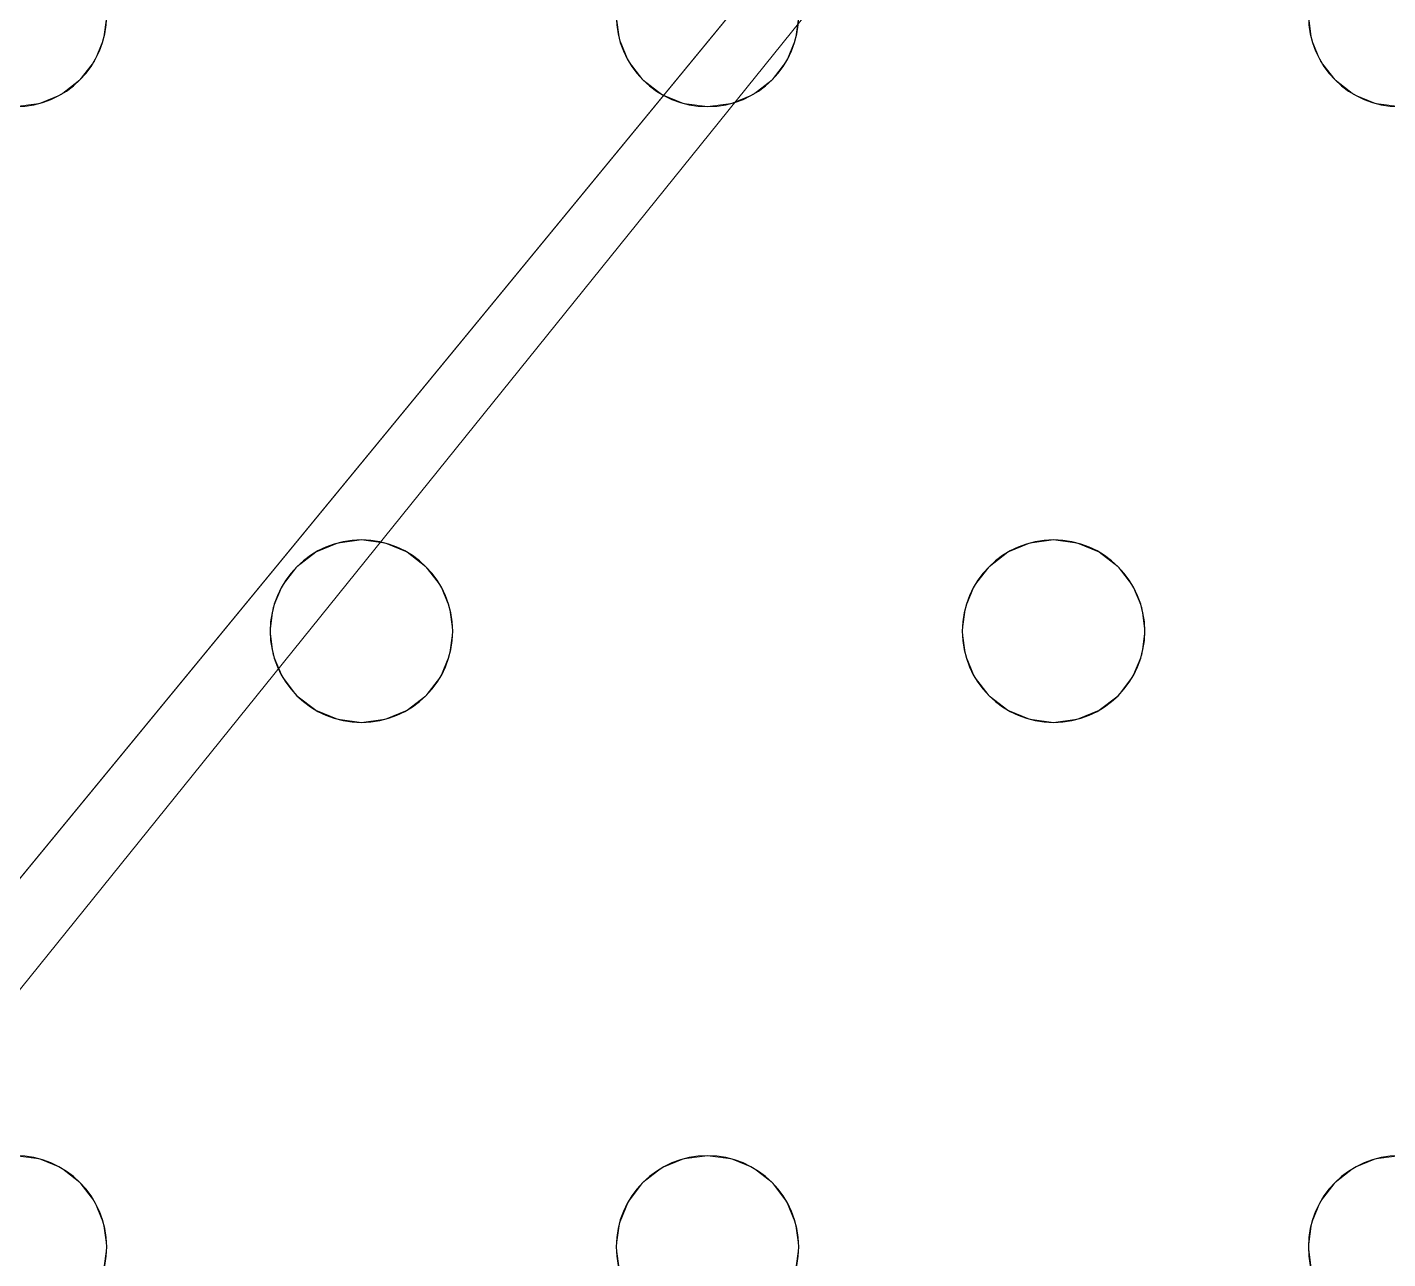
# Model space of a CAD drawing. Header units: millimetres. Extents: x -1 to 1201, y -701 to 1.
# Drawn here: x 1000 to 1059.6, y -260.5 to -206.5 of the extents above; entities that cross this region are included whole.
import ezdxf

# ---------------------------------------------------------------- set-up
doc = ezdxf.new("R2010")
doc.units = ezdxf.units.MM
doc.layers.add('IQ_200_3D', color=1, linetype='Continuous')
doc.layers.add('IQ_204_2D', color=7, linetype='Continuous')

msp = doc.modelspace()

# ---------------------------------------------------------------- linework, layer by layer
at = {"layer": 'IQ_200_3D', "lineweight": 18}
for points, invisible_edges in [([(1003.451, -206, 888), (1003.315, -204.965, 888), (1025.784, -206, 888), (1025.921, -207.035, 888)], 10), ([(1056.118, -206, 890), (1033.648, -204.965, 890), (1033.784, -206, 890), (1056.254, -207.035, 890)], 5), ([(1033.784, -206, 888), (1033.648, -204.965, 888), (1056.118, -206, 888), (1056.254, -207.035, 888)], 10), ([(1003.451, -206, 890), (1003.315, -207.035, 890), (1025.921, -207.035, 890), (1025.784, -206, 890)], 10), ([(1003.315, -207.035, 888), (1003.451, -206, 888), (1025.921, -207.035, 888), (1026.32, -208, 888)], 10), ([(1003.315, -207.035, 890), (1003.451, -206, 890), (1003.451, -206, 888), (1003.315, -207.035, 888)], 8), ([(1025.784, -206, 890), (1025.921, -207.035, 890), (1025.921, -207.035, 888), (1025.784, -206, 888)], 2), ([(1056.254, -207.035, 890), (1033.784, -206, 890), (1033.648, -207.035, 890), (1056.653, -208, 890)], 5), ([(1033.648, -207.035, 888), (1033.784, -206, 888), (1056.254, -207.035, 888), (1056.653, -208, 888)], 10), ([(1033.648, -207.035, 890), (1033.784, -206, 890), (1033.784, -206, 888), (1033.648, -207.035, 888)], 8), ([(1056.118, -206, 890), (1056.254, -207.035, 890), (1056.254, -207.035, 888), (1056.118, -206, 888)], 2), ([(1003.315, -207.035, 890), (1002.915, -208, 890), (1026.32, -208, 890), (1025.921, -207.035, 890)], 10), ([(1002.915, -208, 888), (1003.315, -207.035, 888), (1026.32, -208, 888), (1014.618, -229, 888)], 14), ([(1002.915, -208, 890), (1003.315, -207.035, 890), (1003.315, -207.035, 888), (1002.915, -208, 888)], 10), ([(1025.921, -207.035, 890), (1026.32, -208, 890), (1026.32, -208, 888), (1025.921, -207.035, 888)], 10), ([(1056.653, -208, 890), (1033.648, -207.035, 890), (1033.248, -208, 890), (1044.951, -229, 890)], 13), ([(1033.248, -208, 888), (1033.648, -207.035, 888), (1056.653, -208, 888), (1044.951, -229, 888)], 14), ([(1033.248, -208, 890), (1033.648, -207.035, 890), (1033.648, -207.035, 888), (1033.248, -208, 888)], 10), ([(1056.254, -207.035, 890), (1056.653, -208, 890), (1056.653, -208, 888), (1056.254, -207.035, 888)], 10), ([(1002.915, -208, 890), (1002.279, -208.828, 890), (1014.618, -229, 890), (1026.32, -208, 890)], 14), ([(1014.618, -229, 888), (1013.582, -229.136, 888), (1002.279, -208.828, 888), (1002.915, -208, 888)], 10), ([(1002.279, -208.828, 890), (1002.915, -208, 890), (1002.915, -208, 888), (1002.279, -208.828, 888)], 10), ([(1026.956, -208.828, 890), (1026.32, -208, 890), (1014.618, -229, 890), (1015.653, -229.136, 890)], 10), ([(1014.618, -229, 888), (1026.32, -208, 888), (1026.956, -208.828, 888)], 13), ([(1026.32, -208, 890), (1026.956, -208.828, 890), (1026.956, -208.828, 888), (1026.32, -208, 888)], 10), ([(1044.951, -229, 890), (1033.248, -208, 890), (1032.613, -208.828, 890), (1043.916, -229.136, 890)], 5), ([(1032.613, -208.828, 888), (1033.248, -208, 888), (1044.951, -229, 888), (1043.916, -229.136, 888)], 10), ([(1032.613, -208.828, 890), (1033.248, -208, 890), (1033.248, -208, 888), (1032.613, -208.828, 888)], 10), ([(1057.289, -208.828, 890), (1056.653, -208, 890), (1044.951, -229, 890), (1045.986, -229.136, 890)], 10), ([(1057.289, -208.828, 888), (1044.951, -229, 888), (1056.653, -208, 888)], 3), ([(1056.653, -208, 890), (1057.289, -208.828, 890), (1057.289, -208.828, 888), (1056.653, -208, 888)], 10), ([(1002.279, -208.828, 890), (1001.451, -209.464, 890), (1013.582, -229.136, 890), (1014.618, -229, 890)], 10), ([(1013.582, -229.136, 888), (1012.618, -229.536, 888), (1001.451, -209.464, 888), (1002.279, -208.828, 888)], 10), ([(1001.451, -209.464, 890), (1002.279, -208.828, 890), (1002.279, -208.828, 888), (1001.451, -209.464, 888)], 10), ([(1015.653, -229.136, 888), (1014.618, -229, 888), (1026.956, -208.828, 888), (1027.784, -209.464, 888)], 10), ([(1027.784, -209.464, 890), (1026.956, -208.828, 890), (1015.653, -229.136, 890), (1016.618, -229.536, 890)], 10), ([(1026.956, -208.828, 890), (1027.784, -209.464, 890), (1027.784, -209.464, 888), (1026.956, -208.828, 888)], 10), ([(1043.916, -229.136, 890), (1032.613, -208.828, 890), (1031.784, -209.464, 890), (1042.951, -229.536, 890)], 5), ([(1031.784, -209.464, 888), (1032.613, -208.828, 888), (1043.916, -229.136, 888), (1042.951, -229.536, 888)], 10), ([(1031.784, -209.464, 890), (1032.613, -208.828, 890), (1032.613, -208.828, 888), (1031.784, -209.464, 888)], 10), ([(1045.986, -229.136, 888), (1044.951, -229, 888), (1057.289, -208.828, 888), (1058.118, -209.464, 888)], 10), ([(1058.118, -209.464, 890), (1057.289, -208.828, 890), (1045.986, -229.136, 890), (1046.951, -229.536, 890)], 10), ([(1057.289, -208.828, 890), (1058.118, -209.464, 890), (1058.118, -209.464, 888), (1057.289, -208.828, 888)], 10), ([(1011.789, -230.172, 890), (1000.486, -209.864, 890), (999.451, -210, 890), (1011.153, -231, 890)], 5), ([(1011.789, -230.172, 888), (1011.153, -231, 888), (999.451, -210, 888), (1000.486, -209.864, 888)], 10), ([(1000.486, -209.864, 888), (999.451, -210, 888), (999.451, -210, 890), (1000.486, -209.864, 890)], 10), ([(1000.486, -209.864, 890), (1011.789, -230.172, 890), (1012.618, -229.536, 890), (1001.451, -209.464, 890)], 5), ([(1012.618, -229.536, 888), (1011.789, -230.172, 888), (1000.486, -209.864, 888), (1001.451, -209.464, 888)], 10), ([(1000.486, -209.864, 890), (1001.451, -209.464, 890), (1001.451, -209.464, 888), (1000.486, -209.864, 888)], 10), ([(1001.451, -209.464, 890), (1012.618, -229.536, 890), (1013.582, -229.136, 890)], 13), ([(1016.618, -229.536, 888), (1015.653, -229.136, 888), (1027.784, -209.464, 888), (1028.749, -209.864, 888)], 10), ([(1028.749, -209.864, 890), (1027.784, -209.464, 890), (1016.618, -229.536, 890), (1017.446, -230.172, 890)], 10), ([(1028.749, -209.864, 888), (1029.784, -210, 888), (1017.446, -230.172, 888), (1016.618, -229.536, 888)], 10), ([(1029.784, -210, 890), (1028.749, -209.864, 890), (1017.446, -230.172, 890), (1018.082, -231, 890)], 10), ([(1027.784, -209.464, 890), (1028.749, -209.864, 890), (1028.749, -209.864, 888), (1027.784, -209.464, 888)], 10), ([(1029.784, -210, 888), (1028.749, -209.864, 888), (1028.749, -209.864, 890), (1029.784, -210, 890)], 10), ([(1030.819, -209.864, 890), (1029.784, -210, 890), (1042.123, -230.172, 890), (1042.951, -229.536, 890)], 10), ([(1029.784, -210, 888), (1030.819, -209.864, 888), (1042.123, -230.172, 888), (1041.487, -231, 888)], 10), ([(1030.819, -209.864, 888), (1029.784, -210, 888), (1029.784, -210, 890), (1030.819, -209.864, 890)], 10), ([(1031.784, -209.464, 890), (1030.819, -209.864, 890), (1042.951, -229.536, 890)], 14), ([(1030.819, -209.864, 888), (1031.784, -209.464, 888), (1042.951, -229.536, 888), (1042.123, -230.172, 888)], 10), ([(1030.819, -209.864, 890), (1031.784, -209.464, 890), (1031.784, -209.464, 888), (1030.819, -209.864, 888)], 10), ([(1046.951, -229.536, 888), (1045.986, -229.136, 888), (1058.118, -209.464, 888), (1059.082, -209.864, 888)], 10), ([(1059.082, -209.864, 890), (1058.118, -209.464, 890), (1046.951, -229.536, 890), (1047.779, -230.172, 890)], 10), ([(1059.082, -209.864, 888), (1060.118, -210, 888), (1047.779, -230.172, 888), (1046.951, -229.536, 888)], 10), ([(1060.118, -210, 890), (1059.082, -209.864, 890), (1047.779, -230.172, 890), (1048.415, -231, 890)], 10), ([(1058.118, -209.464, 890), (1059.082, -209.864, 890), (1059.082, -209.864, 888), (1058.118, -209.464, 888)], 10), ([(1060.118, -210, 888), (1059.082, -209.864, 888), (1059.082, -209.864, 890), (1060.118, -210, 890)], 10), ([(999.451, -210, 888), (1011.153, -231, 888), (987.748, -231, 888), (987.113, -230.172, 888)], 11), ([(987.748, -231, 890), (988.148, -231.965, 890), (1011.153, -231, 890), (999.451, -210, 890)], 14), ([(1018.082, -231, 888), (1017.446, -230.172, 888), (1029.784, -210, 888), (1041.487, -231, 888)], 14), ([(1041.487, -231, 890), (1029.784, -210, 890), (1018.082, -231, 890), (1018.481, -231.965, 890)], 11), ([(1041.487, -231, 890), (1042.123, -230.172, 890), (1029.784, -210, 890)], 14), ([(1048.415, -231, 888), (1047.779, -230.172, 888), (1060.118, -210, 888), (1071.82, -231, 888)], 14), ([(1071.82, -231, 890), (1060.118, -210, 890), (1048.415, -231, 890), (1048.815, -231.965, 890)], 11), ([(1012.618, -229.536, 890), (1011.789, -230.172, 890), (1011.789, -230.172, 888), (1012.618, -229.536, 888)], 10), ([(1013.582, -229.136, 890), (1012.618, -229.536, 890), (1012.618, -229.536, 888), (1013.582, -229.136, 888)], 10), ([(1013.582, -229.136, 888), (1014.618, -229, 888), (1014.618, -229, 890), (1013.582, -229.136, 890)], 10), ([(1014.618, -229, 888), (1015.653, -229.136, 888), (1015.653, -229.136, 890), (1014.618, -229, 890)], 10), ([(1016.618, -229.536, 890), (1015.653, -229.136, 890), (1015.653, -229.136, 888), (1016.618, -229.536, 888)], 10), ([(1017.446, -230.172, 890), (1016.618, -229.536, 890), (1016.618, -229.536, 888), (1017.446, -230.172, 888)], 10), ([(1042.951, -229.536, 890), (1042.123, -230.172, 890), (1042.123, -230.172, 888), (1042.951, -229.536, 888)], 10), ([(1043.916, -229.136, 890), (1042.951, -229.536, 890), (1042.951, -229.536, 888), (1043.916, -229.136, 888)], 10), ([(1043.916, -229.136, 888), (1044.951, -229, 888), (1044.951, -229, 890), (1043.916, -229.136, 890)], 10), ([(1044.951, -229, 888), (1045.986, -229.136, 888), (1045.986, -229.136, 890), (1044.951, -229, 890)], 10), ([(1046.951, -229.536, 890), (1045.986, -229.136, 890), (1045.986, -229.136, 888), (1046.951, -229.536, 888)], 10), ([(1047.779, -230.172, 890), (1046.951, -229.536, 890), (1046.951, -229.536, 888), (1047.779, -230.172, 888)], 10), ([(1011.789, -230.172, 890), (1011.153, -231, 890), (1011.153, -231, 888), (1011.789, -230.172, 888)], 10), ([(1018.082, -231, 890), (1017.446, -230.172, 890), (1017.446, -230.172, 888), (1018.082, -231, 888)], 10), ([(1042.123, -230.172, 890), (1041.487, -231, 890), (1041.487, -231, 888), (1042.123, -230.172, 888)], 10), ([(1048.415, -231, 890), (1047.779, -230.172, 890), (1047.779, -230.172, 888), (1048.415, -231, 888)], 10), ([(1011.153, -231, 888), (1010.754, -231.965, 888), (988.148, -231.965, 888), (987.748, -231, 888)], 10), ([(988.148, -231.965, 890), (988.284, -233, 890), (1010.754, -231.965, 890), (1011.153, -231, 890)], 10), ([(1011.153, -231, 890), (1010.754, -231.965, 890), (1010.754, -231.965, 888), (1011.153, -231, 888)], 10), ([(1018.481, -231.965, 888), (1018.082, -231, 888), (1041.487, -231, 888), (1041.087, -231.965, 888)], 10), ([(1018.481, -231.965, 890), (1018.082, -231, 890), (1018.082, -231, 888), (1018.481, -231.965, 888)], 10), ([(1018.481, -231.965, 890), (1041.087, -231.965, 890), (1041.487, -231, 890)], 13), ([(1041.487, -231, 890), (1041.087, -231.965, 890), (1041.087, -231.965, 888), (1041.487, -231, 888)], 10), ([(1048.815, -231.965, 888), (1048.415, -231, 888), (1071.82, -231, 888), (1071.421, -231.965, 888)], 10), ([(1048.815, -231.965, 890), (1048.415, -231, 890), (1048.415, -231, 888), (1048.815, -231.965, 888)], 10), ([(1071.82, -231, 890), (1048.815, -231.965, 890), (1071.421, -231.965, 890)], 3), ([(1010.754, -231.965, 888), (1010.618, -233, 888), (988.284, -233, 888), (988.148, -231.965, 888)], 10), ([(1010.754, -231.965, 890), (988.284, -233, 890), (1010.618, -233, 890)], 3), ([(1010.754, -231.965, 890), (1010.618, -233, 890), (1010.618, -233, 888), (1010.754, -231.965, 888)], 8), ([(1018.618, -233, 890), (1040.951, -233, 890), (1041.087, -231.965, 890), (1018.481, -231.965, 890)], 5), ([(1041.087, -231.965, 888), (1040.951, -233, 888), (1018.618, -233, 888), (1018.481, -231.965, 888)], 10), ([(1018.618, -233, 890), (1018.481, -231.965, 890), (1018.481, -231.965, 888), (1018.618, -233, 888)], 2), ([(1041.087, -231.965, 890), (1040.951, -233, 890), (1040.951, -233, 888), (1041.087, -231.965, 888)], 8), ([(1071.421, -231.965, 890), (1048.815, -231.965, 890), (1048.951, -233, 890), (1071.284, -233, 890)], 5), ([(1048.951, -233, 888), (1048.815, -231.965, 888), (1071.421, -231.965, 888), (1071.284, -233, 888)], 10), ([(1048.951, -233, 890), (1048.815, -231.965, 890), (1048.815, -231.965, 888), (1048.951, -233, 888)], 2), ([(988.284, -233, 890), (988.148, -234.035, 890), (1010.754, -234.035, 890), (1010.618, -233, 890)], 10), ([(988.284, -233, 888), (1010.618, -233, 888), (1010.754, -234.035, 888), (988.148, -234.035, 888)], 5), ([(1010.618, -233, 890), (1010.754, -234.035, 890), (1010.754, -234.035, 888), (1010.618, -233, 888)], 2), ([(1041.087, -234.035, 890), (1040.951, -233, 890), (1018.618, -233, 890), (1018.481, -234.035, 890)], 10), ([(1018.618, -233, 888), (1040.951, -233, 888), (1041.087, -234.035, 888), (1018.481, -234.035, 888)], 5), ([(1018.481, -234.035, 890), (1018.618, -233, 890), (1018.618, -233, 888), (1018.481, -234.035, 888)], 8), ([(1040.951, -233, 890), (1041.087, -234.035, 890), (1041.087, -234.035, 888), (1040.951, -233, 888)], 2), ([(1048.951, -233, 890), (1048.815, -234.035, 890), (1071.421, -234.035, 890), (1071.284, -233, 890)], 10), ([(1071.421, -234.035, 888), (1048.815, -234.035, 888), (1048.951, -233, 888), (1071.284, -233, 888)], 5), ([(1048.815, -234.035, 890), (1048.951, -233, 890), (1048.951, -233, 888), (1048.815, -234.035, 888)], 8), ([(1011.153, -235, 890), (1010.754, -234.035, 890), (988.148, -234.035, 890), (987.748, -235, 890)], 10), ([(1011.153, -235, 888), (987.748, -235, 888), (988.148, -234.035, 888), (1010.754, -234.035, 888)], 5), ([(1010.754, -234.035, 890), (1011.153, -235, 890), (1011.153, -235, 888), (1010.754, -234.035, 888)], 10), ([(1041.487, -235, 890), (1041.087, -234.035, 890), (1018.481, -234.035, 890), (1018.082, -235, 890)], 10), ([(1041.487, -235, 888), (1029.784, -256, 888), (1018.082, -235, 888), (1018.481, -234.035, 888)], 11), ([(1018.082, -235, 890), (1018.481, -234.035, 890), (1018.481, -234.035, 888), (1018.082, -235, 888)], 10), ([(1041.087, -234.035, 888), (1041.487, -235, 888), (1018.481, -234.035, 888)], 14), ([(1041.087, -234.035, 890), (1041.487, -235, 890), (1041.487, -235, 888), (1041.087, -234.035, 888)], 10), ([(1071.82, -235, 890), (1071.421, -234.035, 890), (1048.815, -234.035, 890), (1048.415, -235, 890)], 10), ([(1071.82, -235, 888), (1048.415, -235, 888), (1048.815, -234.035, 888), (1071.421, -234.035, 888)], 5), ([(1048.415, -235, 890), (1048.815, -234.035, 890), (1048.815, -234.035, 888), (1048.415, -235, 888)], 10), ([(987.748, -235, 890), (987.113, -235.828, 890), (999.451, -256, 890), (1011.153, -235, 890)], 14), ([(999.451, -256, 888), (987.748, -235, 888), (1011.153, -235, 888), (1011.789, -235.828, 888)], 11), ([(999.451, -256, 890), (1000.486, -256.136, 890), (1011.789, -235.828, 890), (1011.153, -235, 890)], 10), ([(1011.153, -235, 890), (1011.789, -235.828, 890), (1011.789, -235.828, 888), (1011.153, -235, 888)], 10), ([(1018.082, -235, 890), (1017.446, -235.828, 890), (1029.784, -256, 890), (1041.487, -235, 890)], 14), ([(1029.784, -256, 888), (1028.749, -256.136, 888), (1017.446, -235.828, 888), (1018.082, -235, 888)], 10), ([(1017.446, -235.828, 890), (1018.082, -235, 890), (1018.082, -235, 888), (1017.446, -235.828, 888)], 10), ([(1029.784, -256, 890), (1030.819, -256.136, 890), (1042.123, -235.828, 890), (1041.487, -235, 890)], 10), ([(1041.487, -235, 888), (1042.123, -235.828, 888), (1029.784, -256, 888)], 14), ([(1041.487, -235, 890), (1042.123, -235.828, 890), (1042.123, -235.828, 888), (1041.487, -235, 888)], 10), ([(1060.118, -256, 890), (1048.415, -235, 890), (1047.779, -235.828, 890), (1059.082, -256.136, 890)], 5), ([(1060.118, -256, 888), (1059.082, -256.136, 888), (1047.779, -235.828, 888), (1048.415, -235, 888)], 10), ([(1047.779, -235.828, 890), (1048.415, -235, 890), (1048.415, -235, 888), (1047.779, -235.828, 888)], 10), ([(1071.82, -235, 890), (1048.415, -235, 890), (1060.118, -256, 890), (1072.456, -235.828, 890)], 7), ([(1060.118, -256, 888), (1048.415, -235, 888), (1071.82, -235, 888), (1072.456, -235.828, 888)], 11), ([(1011.789, -235.828, 888), (1000.486, -256.136, 888), (999.451, -256, 888)], 13), ([(1000.486, -256.136, 890), (1012.618, -236.464, 890), (1011.789, -235.828, 890)], 13), ([(1012.618, -236.464, 888), (1001.451, -256.536, 888), (1000.486, -256.136, 888), (1011.789, -235.828, 888)], 5), ([(1011.789, -235.828, 890), (1012.618, -236.464, 890), (1012.618, -236.464, 888), (1011.789, -235.828, 888)], 10), ([(1017.446, -235.828, 890), (1016.618, -236.464, 890), (1028.749, -256.136, 890), (1029.784, -256, 890)], 10), ([(1028.749, -256.136, 888), (1027.784, -256.536, 888), (1016.618, -236.464, 888), (1017.446, -235.828, 888)], 10), ([(1016.618, -236.464, 890), (1017.446, -235.828, 890), (1017.446, -235.828, 888), (1016.618, -236.464, 888)], 10), ([(1030.819, -256.136, 888), (1029.784, -256, 888), (1042.123, -235.828, 888), (1042.951, -236.464, 888)], 10), ([(1030.819, -256.136, 890), (1031.784, -256.536, 890), (1042.951, -236.464, 890), (1042.123, -235.828, 890)], 10), ([(1042.123, -235.828, 890), (1042.951, -236.464, 890), (1042.951, -236.464, 888), (1042.123, -235.828, 888)], 10), ([(1059.082, -256.136, 890), (1047.779, -235.828, 890), (1046.951, -236.464, 890), (1058.118, -256.536, 890)], 5), ([(1059.082, -256.136, 888), (1058.118, -256.536, 888), (1046.951, -236.464, 888), (1047.779, -235.828, 888)], 10), ([(1046.951, -236.464, 890), (1047.779, -235.828, 890), (1047.779, -235.828, 888), (1046.951, -236.464, 888)], 10), ([(1012.618, -236.464, 890), (1000.486, -256.136, 890), (1001.451, -256.536, 890), (1013.582, -236.864, 890)], 5), ([(1001.451, -256.536, 888), (1012.618, -236.464, 888), (1013.582, -236.864, 888)], 13), ([(1012.618, -236.464, 890), (1013.582, -236.864, 890), (1013.582, -236.864, 888), (1012.618, -236.464, 888)], 10), ([(1016.618, -236.464, 890), (1015.653, -236.864, 890), (1027.784, -256.536, 890), (1028.749, -256.136, 890)], 10), ([(1027.784, -256.536, 888), (1026.956, -257.172, 888), (1015.653, -236.864, 888), (1016.618, -236.464, 888)], 10), ([(1015.653, -236.864, 890), (1016.618, -236.464, 890), (1016.618, -236.464, 888), (1015.653, -236.864, 888)], 10), ([(1031.784, -256.536, 888), (1030.819, -256.136, 888), (1042.951, -236.464, 888), (1043.916, -236.864, 888)], 10), ([(1031.784, -256.536, 890), (1032.613, -257.172, 890), (1043.916, -236.864, 890), (1042.951, -236.464, 890)], 10), ([(1042.951, -236.464, 890), (1043.916, -236.864, 890), (1043.916, -236.864, 888), (1042.951, -236.464, 888)], 10), ([(1058.118, -256.536, 890), (1046.951, -236.464, 890), (1045.986, -236.864, 890)], 13), ([(1058.118, -256.536, 888), (1057.289, -257.172, 888), (1045.986, -236.864, 888), (1046.951, -236.464, 888)], 10), ([(1045.986, -236.864, 890), (1046.951, -236.464, 890), (1046.951, -236.464, 888), (1045.986, -236.864, 888)], 10), ([(1013.582, -236.864, 890), (1001.451, -256.536, 890), (1002.279, -257.172, 890), (1014.618, -237, 890)], 5), ([(1002.279, -257.172, 888), (1001.451, -256.536, 888), (1013.582, -236.864, 888), (1014.618, -237, 888)], 10), ([(1014.618, -237, 890), (1002.279, -257.172, 890), (1002.915, -258, 890)], 13), ([(1014.618, -237, 888), (1026.32, -258, 888), (1002.915, -258, 888), (1002.279, -257.172, 888)], 11), ([(1002.915, -258, 890), (1003.315, -258.965, 890), (1026.32, -258, 890), (1014.618, -237, 890)], 14), ([(1014.618, -237, 888), (1013.582, -236.864, 888), (1013.582, -236.864, 890), (1014.618, -237, 890)], 10), ([(1026.956, -257.172, 890), (1027.784, -256.536, 890), (1015.653, -236.864, 890), (1014.618, -237, 890)], 10), ([(1026.956, -257.172, 888), (1026.32, -258, 888), (1014.618, -237, 888), (1015.653, -236.864, 888)], 10), ([(1015.653, -236.864, 888), (1014.618, -237, 888), (1014.618, -237, 890), (1015.653, -236.864, 890)], 10), ([(1014.618, -237, 890), (1026.32, -258, 890), (1026.956, -257.172, 890)], 13), ([(1031.784, -256.536, 888), (1043.916, -236.864, 888), (1032.613, -257.172, 888)], 3), ([(1032.613, -257.172, 890), (1033.248, -258, 890), (1044.951, -237, 890), (1043.916, -236.864, 890)], 10), ([(1044.951, -237, 888), (1033.248, -258, 888), (1032.613, -257.172, 888), (1043.916, -236.864, 888)], 5), ([(1056.653, -258, 890), (1057.289, -257.172, 890), (1044.951, -237, 890), (1033.248, -258, 890)], 14), ([(1056.653, -258, 888), (1033.648, -258.965, 888), (1033.248, -258, 888), (1044.951, -237, 888)], 13), ([(1044.951, -237, 888), (1043.916, -236.864, 888), (1043.916, -236.864, 890), (1044.951, -237, 890)], 10), ([(1045.986, -236.864, 890), (1044.951, -237, 890), (1057.289, -257.172, 890), (1058.118, -256.536, 890)], 10), ([(1057.289, -257.172, 888), (1056.653, -258, 888), (1044.951, -237, 888), (1045.986, -236.864, 888)], 10), ([(1045.986, -236.864, 888), (1044.951, -237, 888), (1044.951, -237, 890), (1045.986, -236.864, 890)], 10), ([(999.451, -256, 888), (1000.486, -256.136, 888), (1000.486, -256.136, 890), (999.451, -256, 890)], 10), ([(1001.451, -256.536, 890), (1000.486, -256.136, 890), (1000.486, -256.136, 888), (1001.451, -256.536, 888)], 10), ([(1028.749, -256.136, 890), (1027.784, -256.536, 890), (1027.784, -256.536, 888), (1028.749, -256.136, 888)], 10), ([(1028.749, -256.136, 888), (1029.784, -256, 888), (1029.784, -256, 890), (1028.749, -256.136, 890)], 10), ([(1029.784, -256, 888), (1030.819, -256.136, 888), (1030.819, -256.136, 890), (1029.784, -256, 890)], 10), ([(1031.784, -256.536, 890), (1030.819, -256.136, 890), (1030.819, -256.136, 888), (1031.784, -256.536, 888)], 10), ([(1059.082, -256.136, 890), (1058.118, -256.536, 890), (1058.118, -256.536, 888), (1059.082, -256.136, 888)], 10), ([(1059.082, -256.136, 888), (1060.118, -256, 888), (1060.118, -256, 890), (1059.082, -256.136, 890)], 10), ([(1002.279, -257.172, 890), (1001.451, -256.536, 890), (1001.451, -256.536, 888), (1002.279, -257.172, 888)], 10), ([(1027.784, -256.536, 890), (1026.956, -257.172, 890), (1026.956, -257.172, 888), (1027.784, -256.536, 888)], 10), ([(1032.613, -257.172, 890), (1031.784, -256.536, 890), (1031.784, -256.536, 888), (1032.613, -257.172, 888)], 10), ([(1058.118, -256.536, 890), (1057.289, -257.172, 890), (1057.289, -257.172, 888), (1058.118, -256.536, 888)], 10), ([(1002.915, -258, 890), (1002.279, -257.172, 890), (1002.279, -257.172, 888), (1002.915, -258, 888)], 10), ([(1026.956, -257.172, 890), (1026.32, -258, 890), (1026.32, -258, 888), (1026.956, -257.172, 888)], 10), ([(1033.248, -258, 890), (1032.613, -257.172, 890), (1032.613, -257.172, 888), (1033.248, -258, 888)], 10), ([(1057.289, -257.172, 890), (1056.653, -258, 890), (1056.653, -258, 888), (1057.289, -257.172, 888)], 10), ([(1003.315, -258.965, 888), (1002.915, -258, 888), (1026.32, -258, 888), (1025.921, -258.965, 888)], 10), ([(1003.315, -258.965, 890), (1002.915, -258, 890), (1002.915, -258, 888), (1003.315, -258.965, 888)], 10), ([(1003.315, -258.965, 890), (1003.451, -260, 890), (1025.921, -258.965, 890), (1026.32, -258, 890)], 10), ([(1026.32, -258, 890), (1025.921, -258.965, 890), (1025.921, -258.965, 888), (1026.32, -258, 888)], 10), ([(1033.248, -258, 890), (1033.648, -258.965, 890), (1056.653, -258, 890)], 14), ([(1033.648, -258.965, 890), (1033.248, -258, 890), (1033.248, -258, 888), (1033.648, -258.965, 888)], 10), ([(1033.648, -258.965, 890), (1033.784, -260, 890), (1056.254, -258.965, 890), (1056.653, -258, 890)], 10), ([(1056.254, -258.965, 888), (1033.784, -260, 888), (1033.648, -258.965, 888), (1056.653, -258, 888)], 5), ([(1056.653, -258, 890), (1056.254, -258.965, 890), (1056.254, -258.965, 888), (1056.653, -258, 888)], 10), ([(1003.451, -260, 890), (1003.315, -261.035, 890), (1025.784, -260, 890), (1025.921, -258.965, 890)], 10), ([(1003.451, -260, 888), (1003.315, -258.965, 888), (1025.921, -258.965, 888), (1025.784, -260, 888)], 10), ([(1003.451, -260, 890), (1003.315, -258.965, 890), (1003.315, -258.965, 888), (1003.451, -260, 888)], 2), ([(1025.921, -258.965, 890), (1025.784, -260, 890), (1025.784, -260, 888), (1025.921, -258.965, 888)], 8), ([(1033.784, -260, 890), (1033.648, -261.035, 890), (1056.118, -260, 890), (1056.254, -258.965, 890)], 10), ([(1056.118, -260, 888), (1033.648, -261.035, 888), (1033.784, -260, 888), (1056.254, -258.965, 888)], 5), ([(1033.784, -260, 890), (1033.648, -258.965, 890), (1033.648, -258.965, 888), (1033.784, -260, 888)], 2), ([(1056.254, -258.965, 890), (1056.118, -260, 890), (1056.118, -260, 888), (1056.254, -258.965, 888)], 8), ([(1003.315, -261.035, 890), (1002.915, -262, 890), (1025.921, -261.035, 890), (1025.784, -260, 890)], 10), ([(1003.315, -261.035, 888), (1003.451, -260, 888), (1025.784, -260, 888), (1025.921, -261.035, 888)], 10), ([(1003.315, -261.035, 890), (1003.451, -260, 890), (1003.451, -260, 888), (1003.315, -261.035, 888)], 8), ([(1025.784, -260, 890), (1025.921, -261.035, 890), (1025.921, -261.035, 888), (1025.784, -260, 888)], 2), ([(1033.648, -261.035, 890), (1033.248, -262, 890), (1056.254, -261.035, 890), (1056.118, -260, 890)], 10), ([(1056.254, -261.035, 888), (1033.248, -262, 888), (1033.648, -261.035, 888), (1056.118, -260, 888)], 5), ([(1033.648, -261.035, 890), (1033.784, -260, 890), (1033.784, -260, 888), (1033.648, -261.035, 888)], 8), ([(1056.118, -260, 890), (1056.254, -261.035, 890), (1056.254, -261.035, 888), (1056.118, -260, 888)], 2)]:
    msp.add_3dface(points, dxfattribs=dict(at, invisible_edges=invisible_edges))
at = {"layer": 'IQ_204_2D'}
for centre, start, end in [((999.451, -206), 180, 360), ((1029.784, -206), 180, 360), ((1060.118, -206), 180, 360), ((1014.618, -233), 0, 180), ((1044.951, -233), 360, 180), ((1014.618, -233), 180, 360), ((1044.951, -233), 180, 360), ((999.451, -260), 360, 180), ((1029.784, -260), 0, 180), ((1060.118, -260), 360, 180), ((999.451, -260), 180, 360), ((1029.784, -260), 180, 360), ((1060.118, -260), 180, 360)]:
    msp.add_arc(centre, 4, start, end, dxfattribs=at)

# ---------------------------------------------------------------- meshes
at = {"layer": 'IQ_200_3D', "lineweight": 18}
mesh = msp.add_polyface(dxfattribs=at)
corners = [(1200, 0, 850), (1200, -700, 850), (0, -700, 850), (0, 0, 850), (810.5, -594, 850), (811.556, -602.023, 850), (814.653, -609.5, 850), (819.58, -615.92, 850), (826, -620.847, 850), (833.477, -623.944, 850), (841.5, -625, 850), (1059.5, -625, 850), (1067.523, -623.944, 850), (1075, -620.847, 850), (1081.42, -615.92, 850), (1086.347, -609.5, 850), (1089.444, -602.023, 850), (1090.5, -594, 850), (1090.5, -476, 850), (1089.444, -467.977, 850), (1086.347, -460.5, 850), (1081.42, -454.08, 850), (1075, -449.153, 850), (1067.523, -446.056, 850), (1059.5, -445, 850), (841.5, -445, 850), (833.477, -446.056, 850), (826, -449.153, 850), (819.58, -454.08, 850), (814.653, -460.5, 850), (811.556, -467.977, 850), (810.5, -476, 850)]
mesh.append_faces([[corners[k] for k in face] for face in [(29, 3, 28), (6, 2, 5), (4, 2, 31), (23, 0, 22), (13, 1, 12), (15, 1, 14), (11, 1, 10)]], dxfattribs={"vtx0": -1, "vtx1": -1})
mesh.append_faces([[corners[k] for k in face] for face in [(3, 29, 30, 2), (2, 30, 31), (0, 25, 26), (2, 6, 7), (2, 9, 10, 1), (0, 20, 21), (1, 18, 19), (1, 15, 16)]], dxfattribs={"vtx0": -1, "vtx2": -1})
mesh.append_faces([[corners[k] for k in face] for face in [(27, 28, 3), (4, 5, 2), (7, 8, 2), (8, 9, 2), (23, 24, 0), (21, 22, 0), (24, 25, 0), (13, 14, 1), (11, 12, 1), (16, 17, 1), (17, 18, 1)]], dxfattribs={"vtx1": -1, "vtx2": -1})
mesh.append_faces([[corners[k] for k in face] for face in [(26, 27, 3, 0), (19, 20, 0, 1)]], dxfattribs={"vtx1": -1, "vtx3": -1})
mesh = msp.add_polyface(dxfattribs=at)
corners = [(1200, -700, 900), (1200, -23, 900), (0, -23, 900), (0, -700, 900), (90, -35.113, 900), (1110, -35.113, 900), (1129.382, -37.665, 900), (1147.443, -45.146, 900), (1162.953, -57.047, 900), (1174.854, -72.557, 900), (1182.335, -90.618, 900), (1184.887, -110, 900), (1184.887, -610, 900), (1182.335, -629.382, 900), (1174.854, -647.443, 900), (1162.953, -662.953, 900), (1147.443, -674.854, 900), (1129.382, -682.335, 900), (1110, -684.887, 900), (90, -684.887, 900), (70.618, -682.335, 900), (52.557, -674.854, 900), (37.047, -662.953, 900), (25.146, -647.443, 900), (17.665, -629.382, 900), (15.113, -610, 900), (15.113, -110, 900), (17.665, -90.618, 900), (25.146, -72.557, 900), (37.047, -57.047, 900), (52.557, -45.146, 900), (70.618, -37.665, 900)]
mesh.append_faces([[corners[k] for k in face] for face in [(9, 1, 8), (14, 0, 13), (31, 2, 30), (28, 2, 27), (21, 3, 20), (23, 3, 22)]], dxfattribs={"vtx0": -1, "vtx1": -1})
mesh.append_faces([[corners[k] for k in face] for face in [(1, 9, 10), (1, 11, 12, 0), (0, 14, 15), (0, 18, 19, 3), (2, 28, 29), (3, 23, 24)]], dxfattribs={"vtx0": -1, "vtx2": -1})
mesh.append_faces([[corners[k] for k in face] for face in [(10, 11, 1), (5, 6, 1), (7, 8, 1), (6, 7, 1), (12, 13, 0), (15, 16, 0), (17, 18, 0), (16, 17, 0), (31, 4, 2), (29, 30, 2), (26, 27, 2), (21, 22, 3), (19, 20, 3), (24, 25, 3)]], dxfattribs={"vtx1": -1, "vtx2": -1})
mesh.append_faces([[corners[k] for k in face] for face in [(4, 5, 1, 2), (25, 26, 2, 3)]], dxfattribs={"vtx1": -1, "vtx3": -1})
mesh = msp.add_polyface(dxfattribs=at)
corners = [(1110, -48.392, 890), (90, -48.392, 890), (66.424, -53.082, 890), (46.437, -66.437, 890), (33.082, -86.424, 890), (28.392, -110, 890), (28.392, -610, 890), (33.082, -633.576, 890), (46.437, -653.563, 890), (66.424, -666.918, 890), (90, -671.608, 890), (1110, -671.608, 890), (1133.576, -666.918, 890), (1153.563, -653.563, 890), (1166.918, -633.576, 890), (1171.608, -610, 890), (1171.608, -110, 890), (1166.918, -86.424, 890), (1153.563, -66.437, 890), (1133.576, -53.082, 890), (122.5, -418.034, 890), (1077.5, -418.034, 890), (1089.656, -419.634, 890), (1100.983, -424.326, 890), (1110.71, -431.79, 890), (1118.174, -441.517, 890), (1122.866, -452.844, 890), (1124.466, -465, 890), (1124.466, -605, 890), (1122.866, -617.156, 890), (1118.174, -628.483, 890), (1110.71, -638.21, 890), (1100.983, -645.674, 890), (1089.656, -650.366, 890), (1077.5, -651.966, 890), (122.5, -651.966, 890), (110.344, -650.366, 890), (99.017, -645.674, 890), (89.29, -638.21, 890), (81.826, -628.483, 890), (77.134, -617.156, 890), (75.534, -605, 890), (75.534, -465, 890), (77.134, -452.844, 890), (81.826, -441.517, 890), (89.29, -431.79, 890), (99.017, -424.326, 890), (110.344, -419.634, 890), (122.5, -68.034, 890), (1077.5, -68.034, 890), (1089.656, -69.634, 890), (1100.983, -74.326, 890), (1110.71, -81.79, 890), (1118.174, -91.517, 890), (1122.866, -102.844, 890), (1124.466, -115, 890), (1124.466, -351, 890), (1122.866, -363.156, 890), (1118.174, -374.483, 890), (1110.71, -384.21, 890), (1100.983, -391.674, 890), (1089.656, -396.366, 890), (1077.5, -397.966, 890), (122.5, -397.966, 890), (110.344, -396.366, 890), (99.017, -391.674, 890), (89.29, -384.21, 890), (81.826, -374.483, 890), (77.134, -363.156, 890), (75.534, -351, 890), (75.534, -115, 890), (77.134, -102.844, 890), (81.826, -91.517, 890), (89.29, -81.79, 890), (99.017, -74.326, 890), (110.344, -69.634, 890)]
mesh.append_faces([[corners[k] for k in face] for face in [(65, 47, 64), (75, 1, 74), (71, 5, 70), (73, 2, 72)]], dxfattribs={"vtx0": -1, "vtx1": -1})
mesh.append_faces([[corners[k] for k in face] for face in [(15, 28, 29, 14), (11, 32, 33), (16, 55, 56, 15), (54, 17, 18, 53), (53, 18, 19, 52), (52, 19, 0, 51), (0, 50, 51), (10, 37, 38, 9), (64, 47, 20, 63), (8, 39, 40, 7), (39, 8, 9, 38), (69, 42, 43), (3, 71, 72, 2)]], dxfattribs={"vtx0": -1, "vtx2": -1})
mesh.append_faces([[corners[k] for k in face] for face in [(6, 41, 42, 69)]], dxfattribs={"vtx0": -1, "vtx2": -1, "vtx3": -1})
mesh.append_faces([[corners[k] for k in face] for face in [(11, 33, 34, 35), (1, 75, 48, 49), (71, 3, 4, 5)]], dxfattribs={"vtx0": -1, "vtx3": -1})
mesh.append_faces([[corners[k] for k in face] for face in [(36, 37, 10)]], dxfattribs={"vtx1": -1, "vtx2": -1})
mesh.append_faces([[corners[k] for k in face] for face in [(27, 28, 15, 56)]], dxfattribs={"vtx1": -1, "vtx2": -1, "vtx3": -1})
mesh.append_faces([[corners[k] for k in face] for face in [(13, 14, 29, 30), (12, 13, 30, 31), (26, 27, 56, 57), (31, 32, 11, 12), (24, 25, 58, 59), (21, 22, 61, 62), (22, 23, 60, 61), (23, 24, 59, 60), (25, 26, 57, 58), (54, 55, 16, 17), (49, 50, 0, 1), (20, 21, 62, 63), (35, 36, 10, 11), (45, 46, 66, 67), (46, 47, 65, 66), (6, 7, 40, 41), (43, 44, 68, 69), (44, 45, 67, 68), (73, 74, 1, 2), (69, 70, 5, 6)]], dxfattribs={"vtx1": -1, "vtx3": -1})
mesh = msp.add_polyface(dxfattribs=at)
corners = [(122.5, -68.034, 860), (110.344, -69.634, 860), (99.017, -74.326, 860), (89.29, -81.79, 860), (81.826, -91.517, 860), (77.134, -102.844, 860), (75.534, -115, 860), (75.534, -351, 860), (77.134, -363.156, 860), (81.826, -374.483, 860), (89.29, -384.21, 860), (99.017, -391.674, 860), (110.344, -396.366, 860), (122.5, -397.966, 860), (1077.5, -397.966, 860), (1089.656, -396.366, 860), (1100.983, -391.674, 860), (1110.71, -384.21, 860), (1118.174, -374.483, 860), (1122.866, -363.156, 860), (1124.466, -351, 860), (1124.466, -115, 860), (1122.866, -102.844, 860), (1118.174, -91.517, 860), (1110.71, -81.79, 860), (1100.983, -74.326, 860), (1089.656, -69.634, 860), (1077.5, -68.034, 860), (640.451, -68.034, 860), (640.451, -105, 860), (639.258, -114.059, 860), (635.762, -122.5, 860), (630.2, -129.749, 860), (622.951, -135.311, 860), (614.51, -138.807, 860), (605.451, -140, 860), (594.549, -140, 860), (585.49, -138.807, 860), (577.049, -135.311, 860), (569.8, -129.749, 860), (564.238, -122.5, 860), (560.742, -114.059, 860), (559.549, -105, 860), (559.549, -68.034, 860), (600, -115, 860), (603.882, -114.489, 860), (607.5, -112.99, 860), (610.607, -110.607, 860), (612.99, -107.5, 860), (614.489, -103.882, 860), (615, -100, 860), (614.489, -96.118, 860), (612.99, -92.5, 860), (610.607, -89.393, 860), (607.5, -87.01, 860), (603.882, -85.511, 860), (600, -85, 860), (596.118, -85.511, 860), (592.5, -87.01, 860), (589.393, -89.393, 860), (587.01, -92.5, 860), (585.511, -96.118, 860), (585, -100, 860), (585.511, -103.882, 860), (587.01, -107.5, 860), (589.393, -110.607, 860), (592.5, -112.99, 860), (596.118, -114.489, 860)]
mesh.append_faces([[corners[k] for k in face] for face in [(0, 42, 43), (29, 27, 28), (65, 62, 63, 64), (48, 46, 47), (50, 48, 49)]], dxfattribs={"vtx0": -1})
mesh.append_faces([[corners[k] for k in face] for face in [(35, 14, 34)]], dxfattribs={"vtx0": -1, "vtx1": -1})
mesh.append_faces([[corners[k] for k in face] for face in [(62, 65, 45, 52)]], dxfattribs={"vtx0": -1, "vtx1": -1, "vtx2": -1, "vtx3": -1})
mesh.append_faces([[corners[k] for k in face] for face in [(13, 6, 7, 12), (14, 35, 36), (27, 29, 30), (65, 44, 45)]], dxfattribs={"vtx0": -1, "vtx2": -1})
mesh.append_faces([[corners[k] for k in face] for face in [(13, 39, 40, 0), (21, 26, 27, 14), (50, 45, 46, 48)]], dxfattribs={"vtx0": -1, "vtx2": -1, "vtx3": -1})
mesh.append_faces([[corners[k] for k in face] for face in [(7, 10, 11, 12), (20, 15, 16, 17)]], dxfattribs={"vtx0": -1, "vtx3": -1})
mesh.append_faces([[corners[k] for k in face] for face in [(38, 39, 13), (37, 38, 13), (2, 3, 6, 1), (41, 42, 0), (40, 41, 0), (33, 34, 14), (32, 33, 14), (30, 31, 27), (25, 26, 21, 24), (55, 56, 52)]], dxfattribs={"vtx1": -1, "vtx2": -1})
mesh.append_faces([[corners[k] for k in face] for face in [(0, 1, 6, 13), (31, 32, 14, 27), (61, 62, 52, 56)]], dxfattribs={"vtx1": -1, "vtx2": -1, "vtx3": -1})
mesh.append_faces([[corners[k] for k in face] for face in [(13, 14, 36, 37), (14, 15, 20, 21)]], dxfattribs={"vtx1": -1, "vtx3": -1})
mesh.append_faces([[corners[k] for k in face] for face in [(4, 5, 6, 3), (18, 19, 20, 17), (57, 58, 59, 56)]], dxfattribs={"vtx2": -1})
mesh.append_faces([[corners[k] for k in face] for face in [(59, 60, 61, 56), (50, 51, 52, 45)]], dxfattribs={"vtx2": -1, "vtx3": -1})
mesh.append_faces([[corners[k] for k in face] for face in [(7, 8, 9, 10), (21, 22, 23, 24), (65, 66, 67, 44), (52, 53, 54, 55)]], dxfattribs={"vtx3": -1})

doc.saveas('drawing.dxf')
